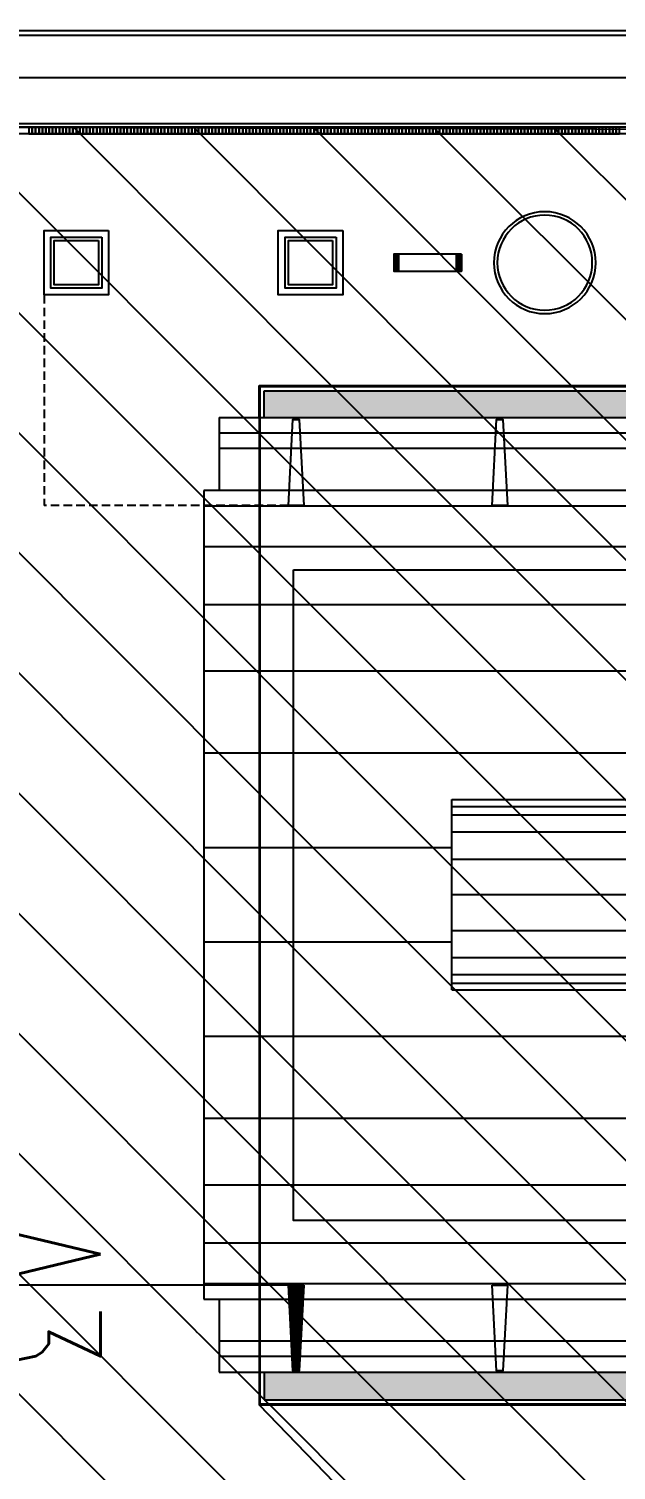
# Model space of a CAD drawing. Header units: inches. Extents: x 542650 to 544515, y 9574150 to 9574595.
# Drawn here: x 544330.47 to 544347.77, y 9574513.38 to 9574555.8 of the extents above; entities that cross this region are included whole.
import ezdxf

# ---------------------------------------------------------------- set-up
doc = ezdxf.new("R2010")
doc.units = ezdxf.units.IN
doc.header["$MEASUREMENT"] = 0
doc.linetypes.add('HIDDEN', pattern=[0.375, 0.25, -0.125])
for name, color, linetype in [('I-ARQ', 8, 'Continuous'), ('I-NORMO_INST', 4, 'Continuous'), ('SANIT', 3, 'Continuous')]:
    doc.layers.add(name, color=color, linetype=linetype)
doc.styles.add('200', font='ROMANS.SHX', dxfattribs={"width": 0.7, "height": 0.4})
pattern_1 = [(315, (1179.8033, 467.0157), (1.76776695297, 1.76776695297), [])]

# ---------------------------------------------------------------- blocks, each defined once
blk = doc.blocks.new('BL COBERTA')
at = {"layer": 'I-ARQ'}
h = blk.add_hatch(dxfattribs=at)
h.set_pattern_fill('AR-SAND', color=256, scale=0.01, angle=180, style=0)
h.set_pattern_definition([(52.5, (464321.93618, 9294951.0887), (0.48941324, -0.01600031), [0, -0.38608, 0, -0.4318, 0, -0.41275]), (82.5, (464321.9362, 9294951.0887), (0.7168251, 0.4495233), [0, -0.20828, 0, -0.34798, 0, -0.13335]), (122.5, (464321.93618, 9294950.7763), (0.00143718, 0.79099237), [0, -0.127, 0, -0.4572, 0, -0.5969]), (132.5, (464321.9362, 9294950.7763), (0.22292932, 0.76355645), [0, -0.0635, 0, -0.29972, 0, -0.3429])])
h.paths.add_polyline_path([(464537.75, 9295952.493), (464537.75, 9295908.61), (464536.932, 9295908.61), (464536.932, 9295952.493)])
h.paths.add_polyline_path([(464536.932, 9295904.493), (464537.75, 9295904.493), (464537.75, 9295903.46), (464537.75, 9295897.035), (464537.75, 9295890.61), (464536.932, 9295890.61)])
h = blk.add_hatch(dxfattribs=at)
h.set_pattern_fill('AR-SAND', color=256, scale=0.01, angle=180, style=0)
h.set_pattern_definition([(52.5, (464540.16212, 9295936.04126), (0.4894132, -0.0160003), [0, -0.38608, 0, -0.4318, 0, -0.41275]), (82.5, (464540.1621, 9295936.04126), (0.716825, 0.449523), [0, -0.20828, 0, -0.34798, 0, -0.13335]), (122.5, (464540.1621, 9295935.72884), (0.0014372, 0.7909924), [0, -0.127, 0, -0.4572, 0, -0.5969]), (132.5, (464540.1621, 9295935.72884), (0.222929, 0.7635565), [0, -0.0635, 0, -0.29972, 0, -0.3429])])
h.paths.add_polyline_path([(464565.85, 9295890.61), (464565.85, 9295952.493), (464566.632, 9295952.493), (464566.632, 9295890.61)])
h = blk.add_hatch(dxfattribs=at)
h.set_pattern_fill('ANSI31', color=256, scale=0.2, style=0)
h.set_pattern_definition([(45, (110.476522, -303.203887), (-0.017677669529664, 0.017677669529664), [])])
h.paths.add_polyline_path([(464539.9, 9295891.755), (464538.672, 9295891.69), (464538.672, 9295891.413), (464539.9, 9295891.349)])
h.paths.add_polyline_path([(464540.312, 9295891.777), (464539.9, 9295891.755), (464539.9, 9295891.349), (464540.312, 9295891.327)])
h.paths.add_polyline_path([(464538.672, 9295891.69), (464538.217, 9295891.666), (464538.217, 9295891.437), (464538.672, 9295891.413)])
h.paths.add_polyline_path([(464538.217, 9295891.666), (464537.782, 9295891.643), (464537.782, 9295891.46), (464538.217, 9295891.437)])
for p, q in [((464539.9, 9295888.837), (464539.9, 9295954.287)), ((464540.361, 9295888.837), (464540.361, 9295954.287)), ((464541.557, 9295888.837), (464541.557, 9295954.287)), ((464543.265, 9295888.837), (464543.265, 9295954.287)), ((464545.222, 9295888.837), (464545.222, 9295954.287)), ((464547.635, 9295888.837), (464547.635, 9295954.287)), ((464555.975, 9295888.837), (464555.975, 9295954.287)), ((464558.388, 9295888.837), (464558.388, 9295954.287)), ((464560.345, 9295888.837), (464560.345, 9295954.287)), ((464562.053, 9295888.837), (464562.053, 9295954.287)), ((464563.249, 9295888.837), (464563.249, 9295954.287)), ((464563.7, 9295954.287), (464563.7, 9295888.837)), ((464537.75, 9295889.287), (464537.75, 9295953.837)), ((464538.217, 9295889.287), (464538.217, 9295953.837)), ((464538.672, 9295889.287), (464538.672, 9295953.837)), ((464564.938, 9295889.286), (464564.938, 9295953.837)), ((464565.393, 9295889.286), (464565.393, 9295953.837)), ((464565.85, 9295889.287), (464565.85, 9295953.837)), ((464566.632, 9295897.835), (464566.632, 9295952.493)), ((464566.782, 9295890.46), (464566.782, 9295952.643)), ((464549, 9295896.137), (464549, 9295946.987)), ((464549.2, 9295896.137), (464549.2, 9295946.987)), ((464549.45, 9295896.137), (464549.45, 9295946.987)), ((464549.95, 9295896.137), (464549.95, 9295946.987)), ((464550.75, 9295896.137), (464550.75, 9295946.987)), ((464551.8, 9295946.987), (464551.8, 9295896.137)), ((464552.85, 9295896.137), (464552.85, 9295946.987)), ((464553.65, 9295896.137), (464553.65, 9295946.987)), ((464554.15, 9295896.137), (464554.15, 9295946.987)), ((464554.4, 9295896.137), (464554.4, 9295946.987)), ((464554.6, 9295896.137), (464554.6, 9295946.987)), ((464536.782, 9295890.46), (464536.782, 9295904.643)), ((464536.932, 9295890.61), (464536.932, 9295904.493)), ((464566.632, 9295890.61), (464566.632, 9295897.835)), ((464549, 9295896.137), (464554.6, 9295896.137)), ((464550.416, 9295888.837), (464550.416, 9295896.137)), ((464553.194, 9295888.837), (464553.194, 9295896.137)), ((464537.75, 9295890.46), (464536.782, 9295890.46)), ((464537.75, 9295890.61), (464536.932, 9295890.61)), ((464565.85, 9295890.61), (464566.632, 9295890.61)), ((464565.85, 9295890.46), (464566.782, 9295890.46)), ((464539.9, 9295889.287), (464537.75, 9295889.287)), ((464565.85, 9295889.287), (464563.7, 9295889.287)), ((464563.7, 9295888.837), (464539.9, 9295888.837))]:
    blk.add_line(p, q, dxfattribs=at)
for points in [[(464561.357, 9295891.477), (464561.357, 9295903.627), (464542.207, 9295903.627), (464542.207, 9295891.477)], [(464563.252, 9295897.327), (464565.782, 9295897.46), (464565.782, 9295897.643), (464563.252, 9295897.777)], [(464540.312, 9295891.777), (464537.782, 9295891.643), (464537.782, 9295891.46), (464540.312, 9295891.327)], [(464563.252, 9295891.327), (464565.782, 9295891.46), (464565.782, 9295891.643), (464563.252, 9295891.777)]]:
    blk.add_lwpolyline(points, close=True, dxfattribs=at)
blk.add_lwpolyline([(464540.312, 9295897.327), (464540.312, 9295897.777), (464537.782, 9295897.643), (464537.782, 9295897.46), (464540.312, 9295897.327)], dxfattribs=at)
blk = doc.blocks.new('A$C14C97071')
at = {"layer": 'I-ARQ'}
for p, q in [((0, 0.5), (0, 0)), ((0.01, 0), (0.01, 0.5)), ((0.03, 0), (0.03, 0.5)), ((0.06, 0), (0.06, 0.5)), ((0.1, 0), (0.1, 0.5)), ((0.15, 0), (0.15, 0.5)), ((1.85, 0), (1.85, 0.5)), ((1.9, 0), (1.9, 0.5)), ((1.94, 0), (1.94, 0.5)), ((1.97, 0), (1.97, 0.5)), ((1.99, 0), (1.99, 0.5)), ((2, 0.5), (2, 0)), ((2, 0.5), (2, 0))]:
    blk.add_line(p, q, dxfattribs=at)
blk.add_lwpolyline([(0, 0.5), (2, 0.5), (2, 0), (0, 0)], close=True, dxfattribs=at)
blk = doc.blocks.new('PISO TIJOLINHO')
at = {"layer": 'I-ARQ'}
blk.add_lwpolyline([(-0.05, 0), (-0.05, 0.2), (0.05, 0.2), (0.05, 0)], close=True, dxfattribs=at)
blk = doc.blocks.new('BL PRAÇA')
at = {"layer": 'I-ARQ'}
for p, q in [((464463.666, 9296008.031), (464463.666, 9295908.031)), ((464463.866, 9296008.031), (464463.866, 9295908.031)), ((464463.966, 9296008.031), (464463.966, 9295908.031)), ((464465.316, 9296007.956), (464465.316, 9295897.468)), ((464466.566, 9296007.925), (464466.566, 9295897.468)), ((464466.696, 9296007.925), (464466.696, 9295897.468)), ((464429.786, 9295916.897), (464427.256, 9295916.763)), ((464427.256, 9295916.763), (464427.256, 9295916.58)), ((464429.786, 9295916.447), (464429.786, 9295916.897)), ((464427.256, 9295916.58), (464429.786, 9295916.447)), ((464429.786, 9295916.447), (464429.786, 9295906.647))]:
    blk.add_line(p, q, dxfattribs=at)
at = {"layer": 'I-ARQ', "linetype": 'HIDDEN'}
for p in [(464452.726, 9295916.447), (464458.926, 9295909.247)]:
    blk.add_line(p, (464452.726, 9295909.247), dxfattribs=at)
at = {"layer": 'I-ARQ'}
for points in [[(464460.826, 9295918.047), (464458.926, 9295918.047), (464458.926, 9295916.147), (464460.826, 9295916.147)], [(464460.626, 9295917.847), (464459.126, 9295917.847), (464459.126, 9295916.347), (464460.626, 9295916.347)], [(464460.526, 9295917.747), (464459.226, 9295917.747), (464459.226, 9295916.447), (464460.526, 9295916.447)], [(464460.826, 9295911.147), (464458.926, 9295911.147), (464458.926, 9295909.247), (464460.826, 9295909.247)], [(464460.826, 9295911.147), (464458.926, 9295911.147), (464458.926, 9295909.247), (464460.826, 9295909.247)], [(464460.626, 9295910.947), (464459.126, 9295910.947), (464459.126, 9295909.447), (464460.626, 9295909.447)], [(464460.626, 9295910.947), (464459.126, 9295910.947), (464459.126, 9295909.447), (464460.626, 9295909.447)], [(464460.526, 9295910.847), (464459.226, 9295910.847), (464459.226, 9295909.547), (464460.526, 9295909.547)]]:
    blk.add_lwpolyline(points, close=True, dxfattribs=at)
for radius in [1.5, 1.4]:
    blk.add_circle((464459.876, 9295923.997), radius, dxfattribs=at)
for name, p, rotation in [('PISO TIJOLINHO', (464463.666, 9295926.149), 269.9999999976321), ('PISO TIJOLINHO', (464463.666, 9295926.049), 269.9999999976321), ('PISO TIJOLINHO', (464463.666, 9295925.949), 269.9999999976321), ('PISO TIJOLINHO', (464463.666, 9295925.849), 269.9999999976321), ('PISO TIJOLINHO', (464463.666, 9295925.749), 269.9999999976321), ('PISO TIJOLINHO', (464463.666, 9295925.649), 269.9999999976321), ('PISO TIJOLINHO', (464463.666, 9295925.549), 269.9999999976321), ('PISO TIJOLINHO', (464463.666, 9295925.449), 269.9999999976321), ('PISO TIJOLINHO', (464463.666, 9295925.349), 269.9999999976321), ('PISO TIJOLINHO', (464463.666, 9295925.249), 269.9999999976321), ('PISO TIJOLINHO', (464463.666, 9295925.149), 269.9999999976321), ('PISO TIJOLINHO', (464463.666, 9295925.049), 269.9999999976321), ('PISO TIJOLINHO', (464463.666, 9295924.949), 269.9999999976321), ('PISO TIJOLINHO', (464463.666, 9295924.849), 269.9999999976321), ('PISO TIJOLINHO', (464463.666, 9295924.749), 269.9999999976321), ('PISO TIJOLINHO', (464463.666, 9295924.649), 269.9999999976321), ('PISO TIJOLINHO', (464463.666, 9295924.549), 269.9999999976321), ('PISO TIJOLINHO', (464463.666, 9295924.449), 269.9999999976321), ('PISO TIJOLINHO', (464463.666, 9295924.349), 269.9999999976321), ('PISO TIJOLINHO', (464463.666, 9295924.249), 269.9999999976321), ('PISO TIJOLINHO', (464463.666, 9295924.149), 269.9999999976321), ('PISO TIJOLINHO', (464463.666, 9295924.049), 269.9999999976321), ('PISO TIJOLINHO', (464463.666, 9295923.949), 269.9999999976321), ('PISO TIJOLINHO', (464463.666, 9295923.849), 269.9999999976321), ('PISO TIJOLINHO', (464463.666, 9295923.749), 269.9999999976321), ('PISO TIJOLINHO', (464463.666, 9295923.649), 269.9999999976321), ('PISO TIJOLINHO', (464463.666, 9295923.549), 269.9999999976321), ('PISO TIJOLINHO', (464463.666, 9295923.449), 269.9999999976321), ('PISO TIJOLINHO', (464463.666, 9295923.349), 269.9999999976321), ('PISO TIJOLINHO', (464463.666, 9295923.249), 269.9999999976321), ('PISO TIJOLINHO', (464463.666, 9295923.149), 269.9999999976321), ('PISO TIJOLINHO', (464463.666, 9295923.049), 269.9999999976321), ('PISO TIJOLINHO', (464463.666, 9295922.949), 269.9999999976321), ('PISO TIJOLINHO', (464463.666, 9295922.849), 269.9999999976321), ('PISO TIJOLINHO', (464463.666, 9295922.749), 269.9999999976321), ('PISO TIJOLINHO', (464463.666, 9295922.649), 269.9999999976321), ('PISO TIJOLINHO', (464463.666, 9295922.549), 269.9999999976321), ('PISO TIJOLINHO', (464463.666, 9295922.449), 269.9999999976321), ('PISO TIJOLINHO', (464463.666, 9295922.349), 269.9999999976321), ('PISO TIJOLINHO', (464463.666, 9295922.249), 269.9999999976321), ('PISO TIJOLINHO', (464463.666, 9295922.149), 269.9999999976321), ('PISO TIJOLINHO', (464463.666, 9295922.049), 269.9999999976321), ('PISO TIJOLINHO', (464463.666, 9295921.949), 269.9999999976321), ('PISO TIJOLINHO', (464463.666, 9295921.849), 269.9999999976321), ('PISO TIJOLINHO', (464463.666, 9295921.749), 269.9999999976321), ('A$C14C97071', (464459.626, 9295921.547), 270), ('PISO TIJOLINHO', (464463.666, 9295921.649), 269.9999999976321), ('PISO TIJOLINHO', (464463.666, 9295921.549), 269.9999999976321), ('PISO TIJOLINHO', (464463.666, 9295921.449), 269.9999999976321), ('PISO TIJOLINHO', (464463.666, 9295921.349), 269.9999999976321), ('PISO TIJOLINHO', (464463.666, 9295921.249), 269.9999999976321), ('PISO TIJOLINHO', (464463.666, 9295921.149), 269.9999999976321), ('PISO TIJOLINHO', (464463.666, 9295921.049), 269.9999999976321), ('PISO TIJOLINHO', (464463.666, 9295920.949), 269.9999999976321), ('PISO TIJOLINHO', (464463.666, 9295920.849), 269.9999999976321), ('PISO TIJOLINHO', (464463.666, 9295920.749), 269.9999999976321), ('PISO TIJOLINHO', (464463.666, 9295920.649), 269.9999999976321), ('PISO TIJOLINHO', (464463.666, 9295920.549), 269.9999999976321), ('PISO TIJOLINHO', (464463.666, 9295920.449), 269.9999999976321), ('PISO TIJOLINHO', (464463.666, 9295920.349), 269.9999999976321), ('PISO TIJOLINHO', (464463.666, 9295920.249), 269.9999999976321), ('PISO TIJOLINHO', (464463.666, 9295920.149), 269.9999999976321), ('PISO TIJOLINHO', (464463.666, 9295920.049), 269.9999999976321), ('PISO TIJOLINHO', (464463.666, 9295919.949), 269.9999999976321), ('PISO TIJOLINHO', (464463.666, 9295919.849), 269.9999999976321), ('PISO TIJOLINHO', (464463.666, 9295919.749), 269.9999999976321), ('PISO TIJOLINHO', (464463.666, 9295919.649), 269.9999999976321), ('PISO TIJOLINHO', (464463.666, 9295919.549), 269.9999999976321), ('PISO TIJOLINHO', (464463.666, 9295919.449), 269.9999999976321), ('PISO TIJOLINHO', (464463.666, 9295919.349), 269.9999999976321), ('PISO TIJOLINHO', (464463.666, 9295919.249), 269.9999999976321), ('PISO TIJOLINHO', (464463.666, 9295919.149), 269.9999999976321), ('PISO TIJOLINHO', (464463.666, 9295919.049), 269.9999999976321), ('PISO TIJOLINHO', (464463.666, 9295918.949), 269.9999999976321), ('PISO TIJOLINHO', (464463.666, 9295918.849), 269.9999999976321), ('PISO TIJOLINHO', (464463.666, 9295918.749), 269.9999999976321), ('PISO TIJOLINHO', (464463.666, 9295918.649), 269.9999999976321), ('PISO TIJOLINHO', (464463.666, 9295918.549), 269.9999999976321), ('PISO TIJOLINHO', (464463.666, 9295918.449), 269.9999999976321), ('PISO TIJOLINHO', (464463.666, 9295918.349), 269.9999999976321), ('PISO TIJOLINHO', (464463.666, 9295918.249), 269.9999999976321), ('PISO TIJOLINHO', (464463.666, 9295918.149), 269.9999999976321), ('PISO TIJOLINHO', (464463.666, 9295918.049), 269.9999999976321), ('PISO TIJOLINHO', (464463.666, 9295917.949), 269.9999999976321), ('PISO TIJOLINHO', (464463.666, 9295917.849), 269.9999999976321), ('PISO TIJOLINHO', (464463.666, 9295917.749), 269.9999999976321), ('PISO TIJOLINHO', (464463.666, 9295917.649), 269.9999999976321), ('PISO TIJOLINHO', (464463.666, 9295917.549), 269.9999999976321), ('PISO TIJOLINHO', (464463.666, 9295917.449), 269.9999999976321), ('PISO TIJOLINHO', (464463.666, 9295917.349), 269.9999999976321), ('PISO TIJOLINHO', (464463.666, 9295917.249), 269.9999999976321), ('PISO TIJOLINHO', (464463.666, 9295917.149), 269.9999999976321), ('PISO TIJOLINHO', (464463.666, 9295917.049), 269.9999999976321), ('PISO TIJOLINHO', (464463.666, 9295916.949), 269.9999999976321), ('PISO TIJOLINHO', (464463.666, 9295916.849), 269.9999999976321), ('PISO TIJOLINHO', (464463.666, 9295916.749), 269.9999999976321), ('PISO TIJOLINHO', (464463.666, 9295916.649), 269.9999999976321), ('PISO TIJOLINHO', (464463.666, 9295916.549), 269.9999999976321), ('PISO TIJOLINHO', (464463.666, 9295916.449), 269.9999999976321), ('PISO TIJOLINHO', (464463.666, 9295916.349), 269.9999999976321), ('PISO TIJOLINHO', (464463.666, 9295916.249), 269.9999999976321), ('PISO TIJOLINHO', (464463.666, 9295916.149), 269.9999999976321), ('PISO TIJOLINHO', (464463.666, 9295916.049), 269.9999999976321), ('PISO TIJOLINHO', (464463.666, 9295915.949), 269.9999999976321), ('PISO TIJOLINHO', (464463.666, 9295915.849), 269.9999999976321), ('PISO TIJOLINHO', (464463.666, 9295915.749), 269.9999999976321), ('PISO TIJOLINHO', (464463.666, 9295915.649), 269.9999999976321), ('PISO TIJOLINHO', (464463.666, 9295915.549), 269.9999999976321), ('PISO TIJOLINHO', (464463.666, 9295915.449), 269.9999999976321), ('PISO TIJOLINHO', (464463.666, 9295915.349), 269.9999999976321), ('PISO TIJOLINHO', (464463.666, 9295915.249), 269.9999999976321), ('PISO TIJOLINHO', (464463.666, 9295915.149), 269.9999999976321), ('PISO TIJOLINHO', (464463.666, 9295915.049), 269.9999999976321), ('PISO TIJOLINHO', (464463.666, 9295914.949), 269.9999999976321), ('PISO TIJOLINHO', (464463.666, 9295914.849), 269.9999999976321), ('PISO TIJOLINHO', (464463.666, 9295914.749), 269.9999999976321), ('PISO TIJOLINHO', (464463.666, 9295914.649), 269.9999999976321), ('PISO TIJOLINHO', (464463.666, 9295914.549), 269.9999999976321), ('PISO TIJOLINHO', (464463.666, 9295914.449), 269.9999999976321), ('PISO TIJOLINHO', (464463.666, 9295914.349), 269.9999999976321), ('PISO TIJOLINHO', (464463.666, 9295914.249), 269.9999999976321), ('PISO TIJOLINHO', (464463.666, 9295914.149), 269.9999999976321), ('PISO TIJOLINHO', (464463.666, 9295914.049), 269.9999999976321), ('PISO TIJOLINHO', (464463.666, 9295913.949), 269.9999999976321), ('PISO TIJOLINHO', (464463.666, 9295913.849), 269.9999999976321), ('PISO TIJOLINHO', (464463.666, 9295913.749), 269.9999999976321), ('PISO TIJOLINHO', (464463.666, 9295913.649), 269.9999999976321), ('PISO TIJOLINHO', (464463.666, 9295913.549), 269.9999999976321), ('PISO TIJOLINHO', (464463.666, 9295913.449), 269.9999999976321), ('PISO TIJOLINHO', (464463.666, 9295913.349), 269.9999999976321), ('PISO TIJOLINHO', (464463.666, 9295913.249), 269.9999999976321), ('PISO TIJOLINHO', (464463.666, 9295913.149), 269.9999999976321), ('PISO TIJOLINHO', (464463.666, 9295913.049), 269.9999999976321), ('PISO TIJOLINHO', (464463.666, 9295912.949), 269.9999999976321), ('PISO TIJOLINHO', (464463.666, 9295912.849), 269.9999999976321), ('PISO TIJOLINHO', (464463.666, 9295912.749), 269.9999999976321), ('PISO TIJOLINHO', (464463.666, 9295912.649), 269.9999999976321), ('PISO TIJOLINHO', (464463.666, 9295912.549), 269.9999999976321), ('PISO TIJOLINHO', (464463.666, 9295912.449), 269.9999999976321), ('PISO TIJOLINHO', (464463.666, 9295912.349), 269.9999999976321), ('PISO TIJOLINHO', (464463.666, 9295912.249), 269.9999999976321), ('PISO TIJOLINHO', (464463.666, 9295912.149), 269.9999999976321), ('PISO TIJOLINHO', (464463.666, 9295912.049), 269.9999999976321), ('PISO TIJOLINHO', (464463.666, 9295911.949), 269.9999999976321), ('PISO TIJOLINHO', (464463.666, 9295911.849), 269.9999999976321), ('PISO TIJOLINHO', (464463.666, 9295911.749), 269.9999999976321), ('PISO TIJOLINHO', (464463.666, 9295911.649), 269.9999999976321), ('PISO TIJOLINHO', (464463.666, 9295911.549), 269.9999999976321), ('PISO TIJOLINHO', (464463.666, 9295911.449), 269.9999999976321), ('PISO TIJOLINHO', (464463.666, 9295911.349), 269.9999999976321), ('PISO TIJOLINHO', (464463.666, 9295911.249), 269.9999999976321), ('PISO TIJOLINHO', (464463.666, 9295911.149), 269.9999999976321), ('PISO TIJOLINHO', (464463.666, 9295911.049), 269.9999999976321), ('PISO TIJOLINHO', (464463.666, 9295910.949), 269.9999999976321), ('PISO TIJOLINHO', (464463.666, 9295910.849), 269.9999999976321), ('PISO TIJOLINHO', (464463.666, 9295910.749), 269.9999999976321), ('PISO TIJOLINHO', (464463.666, 9295910.649), 269.9999999976321), ('PISO TIJOLINHO', (464463.666, 9295910.549), 269.9999999976321), ('PISO TIJOLINHO', (464463.666, 9295910.449), 269.9999999976321), ('PISO TIJOLINHO', (464463.666, 9295910.349), 269.9999999976321), ('PISO TIJOLINHO', (464463.666, 9295910.249), 269.9999999976321), ('PISO TIJOLINHO', (464463.666, 9295910.149), 269.9999999976321), ('PISO TIJOLINHO', (464463.666, 9295910.049), 269.9999999976321), ('PISO TIJOLINHO', (464463.666, 9295909.949), 269.9999999976321), ('PISO TIJOLINHO', (464463.666, 9295909.849), 269.9999999976321), ('PISO TIJOLINHO', (464463.666, 9295909.749), 269.9999999976321), ('PISO TIJOLINHO', (464463.666, 9295909.649), 269.9999999976321), ('PISO TIJOLINHO', (464463.666, 9295909.549), 269.9999999976321), ('PISO TIJOLINHO', (464463.666, 9295909.449), 269.9999999976321), ('PISO TIJOLINHO', (464463.666, 9295909.349), 269.9999999976321), ('PISO TIJOLINHO', (464463.666, 9295909.249), 269.9999999976321), ('PISO TIJOLINHO', (464463.666, 9295909.149), 269.9999999976321), ('PISO TIJOLINHO', (464463.666, 9295909.049), 269.9999999976321), ('PISO TIJOLINHO', (464463.666, 9295908.949), 269.9999999976321), ('PISO TIJOLINHO', (464463.666, 9295908.849), 269.9999999976321)]:
    blk.add_blockref(name, p, dxfattribs=dict(at, rotation=rotation))
blk.add_wipeout([(464428.367, 9295914.008), (464429.167, 9295914.008), (464429.167, 9295913.658), (464428.367, 9295913.658)]).dxf.layer = 'I-ARQ'
blk.add_lwpolyline([(464402.925, 9295918, -0.22074), (464380.66, 9295917.946, -0.071297), (464379.065, 9295918.979, -0.143294), (464377.036, 9295922.149, -0.071289), (464376.766, 9295924.031), (464376.766, 9296008.031, -0.405192), (464386.167, 9296017.726), (464454.256, 9296017.727, -0.405471), (464463.666, 9296008.031), (464463.666, 9295908.031, -0.292611), (464459.772, 9295901.946, -0.170288), (464454.651, 9295901.46, -0.170293), (464450.348, 9295904.278, 0.384147), (464439.642, 9295906.268, 0.384145), (464436.554, 9295895.825), (464428.023, 9295897.297), (464427.929, 9295896.755), (464470.516, 9295889.407), (464470.516, 9296024.938), (464472.366, 9296024.931)], format="xyb", dxfattribs=at)

msp = doc.modelspace()

# ---------------------------------------------------------------- hatches: boundary and pattern name
h = msp.add_hatch()
h.set_pattern_fill('ANSI31', color=256, scale=20, angle=270, style=0)
h.set_pattern_definition(pattern_1)
h.paths.add_polyline_path([(544397.817, 9574515.297), (544374.31, 9574515.297), (544374.31, 9574512.232), (544374.317, 9574512.232), (544374.317, 9574507.832), (544374.31, 9574503.027), (544397.817, 9574503.142)])
h.paths.add_polyline_path([(544385.917, 9574510.982), (544385.917, 9574508.982), (544385.417, 9574508.982), (544385.417, 9574508.992), (544385.417, 9574510.982)], flags=0)
h.paths.add_polyline_path([(544385.917, 9574510.972), (544385.917, 9574510.982), (544385.417, 9574510.982), (544385.417, 9574510.972)], flags=0)
h.paths.add_polyline_path([(544385.317, 9574512.232), (544385.317, 9574507.832), (544380.917, 9574507.832), (544380.917, 9574512.232), (544382.117, 9574512.232), (544382.117, 9574512.732), (544384.117, 9574512.732), (544384.117, 9574512.232)], flags=16)
h.paths.add_polyline_path([(544385.117, 9574512.032), (544385.117, 9574508.032), (544381.117, 9574508.032), (544381.117, 9574512.032)], flags=0)
h.paths.add_polyline_path([(544385.017, 9574511.932), (544385.017, 9574508.132), (544381.217, 9574508.132), (544381.217, 9574511.932)], flags=0)
h.paths.add_polyline_path([(544384.117, 9574512.732), (544384.117, 9574512.232), (544384.087, 9574512.232), (544384.087, 9574512.732)], flags=0)
h.paths.add_polyline_path([(544384.117, 9574507.732), (544384.117, 9574507.232), (544382.117, 9574507.232), (544382.117, 9574507.732), (544382.127, 9574507.732)], flags=16)
h.paths.add_polyline_path([(544384.107, 9574507.232), (544384.117, 9574507.232), (544384.117, 9574507.732), (544384.107, 9574507.732)], flags=16)
h.paths.add_polyline_path([(544380.817, 9574508.982), (544380.317, 9574508.982), (544380.317, 9574510.982), (544380.817, 9574510.982), (544380.817, 9574510.972)], flags=16)
h.paths.add_polyline_path([(544374.917, 9574510.982), (544374.917, 9574508.982), (544374.417, 9574508.982), (544374.417, 9574508.992), (544374.417, 9574510.982)], flags=16)
h.paths.add_polyline_path([(544374.917, 9574510.982), (544374.417, 9574510.982), (544374.417, 9574510.972), (544374.917, 9574510.972)], flags=0)
h.paths.add_polyline_path([(544374.141, 9574507.832), (544369.917, 9574507.832), (544369.917, 9574512.232), (544371.117, 9574512.232), (544371.117, 9574512.732), (544373.117, 9574512.732), (544373.117, 9574512.232), (544374.141, 9574512.232), (544374.141, 9574515.297), (544337.251, 9574515.297), (544349.117, 9574503.027), (544374.141, 9574503.027)])
h.paths.add_polyline_path([(544358.917, 9574507.832), (544358.917, 9574512.232), (544360.117, 9574512.232), (544360.117, 9574512.732), (544362.117, 9574512.732), (544362.117, 9574512.232), (544363.317, 9574512.232), (544363.317, 9574507.832)], flags=16)
h.paths.add_polyline_path([(544360.117, 9574507.232), (544360.117, 9574507.732), (544360.127, 9574507.732), (544362.117, 9574507.732), (544362.117, 9574507.232)], flags=16)
h.paths.add_polyline_path([(544359.117, 9574508.032), (544359.117, 9574512.032), (544363.117, 9574512.032), (544363.117, 9574508.032)], flags=0)
h.paths.add_polyline_path([(544359.217, 9574508.132), (544359.217, 9574511.932), (544363.017, 9574511.932), (544363.017, 9574508.132)], flags=0)
h.paths.add_polyline_path([(544358.317, 9574508.982), (544358.317, 9574510.982), (544358.817, 9574510.982), (544358.817, 9574510.972), (544358.817, 9574508.982)], flags=16)
h.paths.add_polyline_path([(544362.087, 9574507.732), (544362.087, 9574507.232), (544362.107, 9574507.232), (544362.107, 9574507.732)], flags=0)
h.paths.add_polyline_path([(544356.392, 9574509.592), (544356.342, 9574509.642, -0.414214), (544356.292, 9574509.592), (544355.892, 9574509.592), (544355.842, 9574509.642, -0.414214), (544355.792, 9574509.592), (544355.392, 9574509.592), (544355.342, 9574509.642, -0.414214), (544355.292, 9574509.592), (544354.892, 9574509.592), (544354.842, 9574509.642, -0.414214), (544354.792, 9574509.592), (544354.392, 9574509.592), (544354.392, 9574509.861), (544354.282, 9574509.861), (544354.282, 9574510.232), (544354.652, 9574510.232), (544354.652, 9574510.032), (544356.582, 9574510.032), (544356.582, 9574510.232), (544356.952, 9574510.232), (544356.952, 9574509.861), (544356.839, 9574509.861), (544356.843, 9574509.592)], flags=16)
h.paths.add_polyline_path([(544354.392, 9574510.122), (544354.542, 9574510.122), (544354.542, 9574510.032), (544354.542, 9574509.932), (544354.567, 9574509.932), (544354.567, 9574509.932), (544354.557, 9574509.972), (544354.392, 9574509.972)], flags=0)
h.paths.add_polyline_path([(544355.067, 9574509.932), (544355.067, 9574509.932), (544354.992, 9574509.922), (544355.067, 9574509.922)], flags=0)
h.paths.add_polyline_path([(544355.567, 9574509.932), (544355.567, 9574509.932), (544355.492, 9574509.922), (544355.567, 9574509.922)], flags=0)
h.paths.add_polyline_path([(544356.067, 9574509.932), (544356.067, 9574509.932), (544355.992, 9574509.922), (544356.067, 9574509.922)], flags=0)
h.paths.add_polyline_path([(544356.567, 9574509.932), (544356.567, 9574509.932), (544356.492, 9574509.922), (544356.567, 9574509.922)], flags=0)
h.paths.add_polyline_path([(544356.692, 9574510.122), (544356.842, 9574510.122), (544356.842, 9574509.972), (544356.692, 9574509.972)], flags=0)
h.paths.add_polyline_path([(544358.817, 9574510.922), (544358.317, 9574510.922), (544358.567, 9574510.952), (544358.317, 9574510.952), (544358.317, 9574510.982), (544358.817, 9574510.982)], flags=0)
h.paths.add_polyline_path([(544363.417, 9574510.982), (544363.917, 9574510.982), (544363.917, 9574508.982), (544363.417, 9574508.982), (544363.417, 9574508.992)], flags=0)
h.paths.add_polyline_path([(544352.917, 9574508.982), (544352.417, 9574508.982), (544352.417, 9574508.992), (544352.417, 9574510.982), (544352.917, 9574510.982)], flags=16)
h.paths.add_polyline_path([(544352.317, 9574507.832), (544347.917, 9574507.832), (544347.917, 9574512.232), (544349.117, 9574512.232), (544349.117, 9574512.732), (544351.117, 9574512.732), (544351.117, 9574512.232), (544352.317, 9574512.232)], flags=16)
h.paths.add_polyline_path([(544352.117, 9574508.032), (544348.117, 9574508.032), (544348.117, 9574512.032), (544352.117, 9574512.032)], flags=0)
h.paths.add_polyline_path([(544352.017, 9574508.132), (544348.217, 9574508.132), (544348.217, 9574511.932), (544352.017, 9574511.932)], flags=0)
h.paths.add_polyline_path([(544363.417, 9574510.972), (544363.917, 9574510.972), (544363.917, 9574510.982), (544363.417, 9574510.982)], flags=0)
h.paths.add_polyline_path([(544351.117, 9574507.232), (544349.117, 9574507.232), (544349.117, 9574507.732), (544349.127, 9574507.732), (544351.117, 9574507.732)], flags=16)
h.paths.add_polyline_path([(544351.107, 9574507.232), (544351.117, 9574507.232), (544351.117, 9574507.732), (544351.107, 9574507.732)], flags=16)
h.paths.add_polyline_path([(544362.057, 9574512.232), (544362.057, 9574512.732), (544362.117, 9574512.732), (544362.117, 9574512.232)], flags=0)
h.paths.add_polyline_path([(544352.417, 9574510.952), (544352.917, 9574510.952), (544352.917, 9574510.972), (544352.417, 9574510.972)], flags=0)
h.paths.add_polyline_path([(544351.057, 9574512.232), (544351.057, 9574512.732), (544351.117, 9574512.732), (544351.117, 9574512.232)], flags=0)
h.paths.add_polyline_path([(544347.817, 9574508.982), (544347.317, 9574508.982), (544347.317, 9574510.982), (544347.817, 9574510.982), (544347.817, 9574510.972)], flags=16)
h.paths.add_polyline_path([(544369.317, 9574508.982), (544369.317, 9574510.982), (544369.817, 9574510.982), (544369.817, 9574510.972), (544369.817, 9574508.982)], flags=16)
h.paths.add_polyline_path([(544347.817, 9574510.922), (544347.317, 9574510.922), (544347.317, 9574510.982), (544347.817, 9574510.982)], flags=0)
h.paths.add_polyline_path([(544369.817, 9574510.922), (544369.317, 9574510.922), (544369.567, 9574510.952), (544369.317, 9574510.952), (544369.317, 9574510.982), (544369.817, 9574510.982)], flags=0)
h.paths.add_polyline_path([(544371.117, 9574507.232), (544371.117, 9574507.732), (544371.127, 9574507.732), (544373.117, 9574507.732), (544373.117, 9574507.232)], flags=16)
h.paths.add_polyline_path([(544373.087, 9574507.732), (544373.087, 9574507.232), (544373.107, 9574507.232), (544373.107, 9574507.732)], flags=0)
h.paths.add_polyline_path([(544383.242, 9574511.486), (544383.242, 9574504.953), (544389.242, 9574504.953), (544389.242, 9574511.486)], flags=24)
h.paths.add_polyline_path([(544361.214, 9574511.788), (544361.214, 9574505.255), (544367.214, 9574505.255), (544367.214, 9574511.788)], flags=24)

# ---------------------------------------------------------------- block references
at = {"layer": 'I-ARQ', "xscale": -1, "rotation": 270}
msp.add_blockref('BL COBERTA', (-8751553.21, 9109978.515), dxfattribs=at)

# ---------------------------------------------------------------- next in the draw order: block references
msp.add_blockref('BL PRAÇA', (-8751578.329, 9110089.041), dxfattribs=at)

# ---------------------------------------------------------------- next in the draw order: hatches: boundary and pattern name
h = msp.add_hatch()
h.set_pattern_fill('ANSI31', color=256, scale=20, angle=270, style=0)
h.set_pattern_definition(pattern_1)
h.paths.add_polyline_path([(544399.419, 9574552.707), (544399.419, 9574545.297), (544337.251, 9574545.297), (544337.251, 9574515.297), (544349.117, 9574503.027), (544349.117, 9574465.807), (544345.701, 9574465.807), (544340.077, 9574468.867), (544337.882, 9574474.75), (544337.188, 9574480.484), (544337.547, 9574485.129), (544338.304, 9574488.383), (544339.35, 9574491.251), (544340.369, 9574494.134), (544340.508, 9574496.862), (544340.002, 9574499.181), (544338.598, 9574501.795), (544337.316, 9574503.184), (544335.764, 9574504.309), (544332.561, 9574505.68), (544331.243, 9574505.814), (544328.872, 9574505.606), (544326.723, 9574504.883), (544325.819, 9574504.399), (544325.047, 9574503.881), (544322.803, 9574501.553), (544322.588, 9574501.226), (544321.912, 9574498.826), (544317.231, 9574525.955), (544318.163, 9574525.526), (544318.53, 9574525.408), (544319.036, 9574525.248), (544319.638, 9574525.118), (544320.282, 9574525.033), (544321.265, 9574525.004), (544322.322, 9574525.11), (544322.99, 9574525.252), (544324.808, 9574525.971), (544325.547, 9574526.429), (544326.164, 9574526.907), (544327.307, 9574528.115), (544328.211, 9574529.616), (544328.592, 9574530.619), (544328.934, 9574532.73), (544328.786, 9574534.476), (544327.757, 9574537.095), (544327.432, 9574537.582), (544325.955, 9574539.13), (544324.482, 9574540.538), (544323.306, 9574542.516), (544322.831, 9574544.136), (544322.727, 9574546.179), (544322.833, 9574546.992), (544323.253, 9574548.47), (544324.459, 9574550.493), (544326.546, 9574552.144), (544327.69, 9574552.608), (544329.701, 9574552.907)])
h = msp.add_hatch()
h.set_pattern_fill('ANSI31', color=256, scale=20, angle=270, style=0)
h.set_pattern_definition(pattern_1)
h.paths.add_polyline_path([(544399.375, 9574545.259), (544337.279, 9574545.259), (544337.279, 9574515.333), (544398.339, 9574515.333), (544398.339, 9574522.355), (544410.58, 9574522.355), (544410.58, 9574538.24), (544399.375, 9574538.24)])

# ---------------------------------------------------------------- next in the draw order: linework, layer by layer
at = {"layer": 'SANIT'}
for points in [[(544329.701, 9574552.907), (544399.419, 9574552.707)], [(544399.419, 9574545.297), (544337.251, 9574545.297), (544337.251, 9574515.297), (544349.117, 9574503.027)], [(544374.141, 9574515.297), (544374.141, 9574503.027), (544349.117, 9574503.027), (544337.251, 9574515.297), (544374.141, 9574515.297)]]:
    msp.add_lwpolyline(points, dxfattribs=at)
msp.add_lwpolyline([(544399.375, 9574545.259), (544337.279, 9574545.259), (544337.279, 9574515.333), (544398.339, 9574515.333), (544398.339, 9574522.355), (544410.58, 9574522.355), (544410.58, 9574538.24), (544399.375, 9574538.24), (544399.375, 9574545.259)], close=True, dxfattribs=at)

# ---------------------------------------------------------------- next in the draw order: texts
at = {"layer": 'I-NORMO_INST', "color": 4, "style": '200', "width": 0.7}
msp.add_text('A3', height=4, rotation=270, dxfattribs=at).set_placement((544328.579, 9574520.811, -446))

doc.saveas('drawing.dxf')
